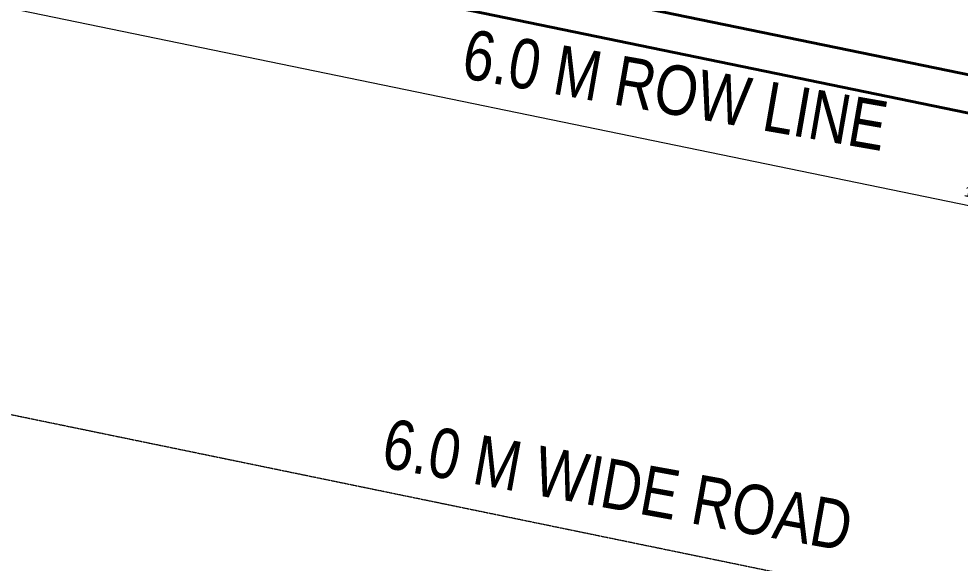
# Model space of a CAD drawing. Header units: millimetres. Extents: x 19543921 to 20171754, y -3528062 to -3222959.
# Drawn here: x 19582525 to 19588306, y -3303831 to -3300488 of the extents above; entities that cross this region are included whole.
import ezdxf

# ---------------------------------------------------------------- set-up
doc = ezdxf.new("R2010")
doc.units = ezdxf.units.MM
doc.header["$MEASUREMENT"] = 0
doc.header["$PDMODE"] = 35
doc.linetypes.add('CENTER2', pattern=[28.575, 19.05, -3.175, 3.175, -3.175])
doc.layers.get('Defpoints').update_dxf_attribs({"color": 169})
for name, color, linetype, lineweight in [('CENTER LINE', 40, 'CENTER2', 15), ('Dimension', 4, 'Continuous', 9), ('site', 96, 'Continuous', 40), ('text', 142, 'Continuous', 9)]:
    doc.layers.add(name, color=color, linetype=linetype, lineweight=lineweight)
doc.styles.add('DIM', font='arial.ttf', dxfattribs={"width": 0.8, "height": 45})
doc.styles.add('ordinary', font='arial.ttf')
doc.dimstyles.new('Copy of outer dimension', dxfattribs={"dimtxt": 65, "dimasz": 35, "dimexe": 30, "dimexo": 150, "dimgap": 50, "dimtad": 1, "dimdec": 0, "dimrnd": 5, "dimzin": 12, "dimdsep": 46, "dimtxsty": 'ordinary', "dimblk1": 'OBLIQUE', "dimblk2": 'OBLIQUE', "dimsah": 1, "dimcen": 0.09, "dimclrd": 256, "dimclre": 256, "dimclrt": 256, "dimadec": 0, "dimazin": 3, "dimtfac": 1, "dimtdec": 0, "dimtix": 1, "dimtmove": 1, "dimatfit": 2, "dimldrblk": 'leaderarrow', "dimfxl": 30, "dimfxlon": 1, "dimtolj": 1, "dimtzin": 12, "dimlwd": -1, "dimarcsym": 0})

# ---------------------------------------------------------------- blocks, each defined once
blk = doc.blocks.new('_OBLIQUE')
at = {"color": 0, "linetype": 'ByBlock'}
blk.add_line((-0.5, -0.5), (0.5, 0.5), dxfattribs=at)
blk = doc.blocks.new('*D118')
at = {"layer": 'Defpoints', "color": 0, "linetype": 'Continuous', "ltscale": 1000, "transparency": 16777216}
for p in [(19579649.4, -3299272.9), (19597454.1, -3302941.2), (19597341.8, -3303486.3)]:
    blk.add_point(p, dxfattribs=at)
at = {"layer": 'Dimension', "linetype": 'Continuous', "lineweight": -2, "ltscale": 1000, "transparency": 16777216}
for p, q in [((19579543.1, -3299788.6), (19579531, -3299847.4)), ((19597347.8, -3303456.9), (19597335.7, -3303515.7))]:
    blk.add_line(p, q, dxfattribs=at)
at = {"layer": 'Dimension', "ltscale": 1000, "transparency": 16777216}
blk.add_line((19579537.1, -3299818), (19597341.8, -3303486.3), dxfattribs=at)
at = {"layer": 'Dimension', "linetype": 'Continuous', "ltscale": 1000, "transparency": 16777216, "xscale": 35, "yscale": 35, "zscale": 35}
for p, rotation in [((19579537.1, -3299818), 168.3581953210352), ((19597341.8, -3303486.3), 348.3581953210352)]:
    blk.add_blockref('_OBLIQUE', p, dxfattribs=dict(at, rotation=rotation))
at = {"layer": 'Dimension', "linetype": 'Continuous', "ltscale": 1000, "transparency": 16777216, "insert": (19588456.2, -3301570.7), "char_height": 65, "attachment_point": 5, "rotation": 348.3582, "style": 'ordinary'}
blk.add_mtext('\\A1;18180', dxfattribs=at)
blk = doc.blocks.new('leaderarrow')
at = {"linetype": 'Continuous'}
blk.add_line((0, 0), (-1, 0), dxfattribs=at)
at = {"linetype": 'Continuous', "const_width": 0.177}
blk.add_lwpolyline([(-0.5, 0.5), (0, 0), (-0.5, -0.5)], dxfattribs=at)

msp = doc.modelspace()

# ---------------------------------------------------------------- linework, layer by layer
at = {"layer": 'CENTER LINE', "ltscale": 0.25}
msp.add_lwpolyline([(19573390, -3301046.3), (19601071, -3306749.5)], dxfattribs=at)
at = {"layer": 'site', "color": 241, "ltscale": 7, "true_color": 0xf7abae}
msp.add_line((19579913.7, -3299092.6), (19596924.1, -3302597.2), dxfattribs=at)
at = {"layer": 'site', "ltscale": 7}
msp.add_lwpolyline([(19579649.4, -3299272.9), (19597454.1, -3302941.2)], dxfattribs=at)

# ---------------------------------------------------------------- texts
at = {"layer": 'text', "color": 31, "ltscale": 7, "true_color": 0xfecc66, "insert": (19585285.9, -3300549), "char_height": 304.8, "attachment_point": 1, "rotation": 350.11098, "style": 'DIM'}
msp.add_mtext_dynamic_manual_height_columns('6.0 M ROW LINE', width=2687.062, gutter_width=40, heights=[0], dxfattribs=at)
at = {"layer": 'text', "ltscale": 7, "insert": (19584795.8, -3302939.5), "char_height": 304.8, "attachment_point": 1, "rotation": 349.7158, "style": 'DIM'}
msp.add_mtext_dynamic_manual_height_columns('6.0 M WIDE ROAD', width=3941.036, gutter_width=40, heights=[0], dxfattribs=at)

# ---------------------------------------------------------------- dimensions: what is measured, and where the dimension line sits
at = {"layer": 'Dimension', "color": 0, "linetype": 'Continuous', "ltscale": 1000}
dim = msp.add_aligned_dim(p1=(19579649.4, -3299272.9), p2=(19597454.1, -3302941.2), distance=-556.5, dimstyle='Copy of outer dimension', dxfattribs=at)
dim.commit()
dim.dimension.update_dxf_attribs({"geometry": '*D118', "text_midpoint": (19588456.2, -3301570.7)})

doc.saveas('drawing.dxf')
